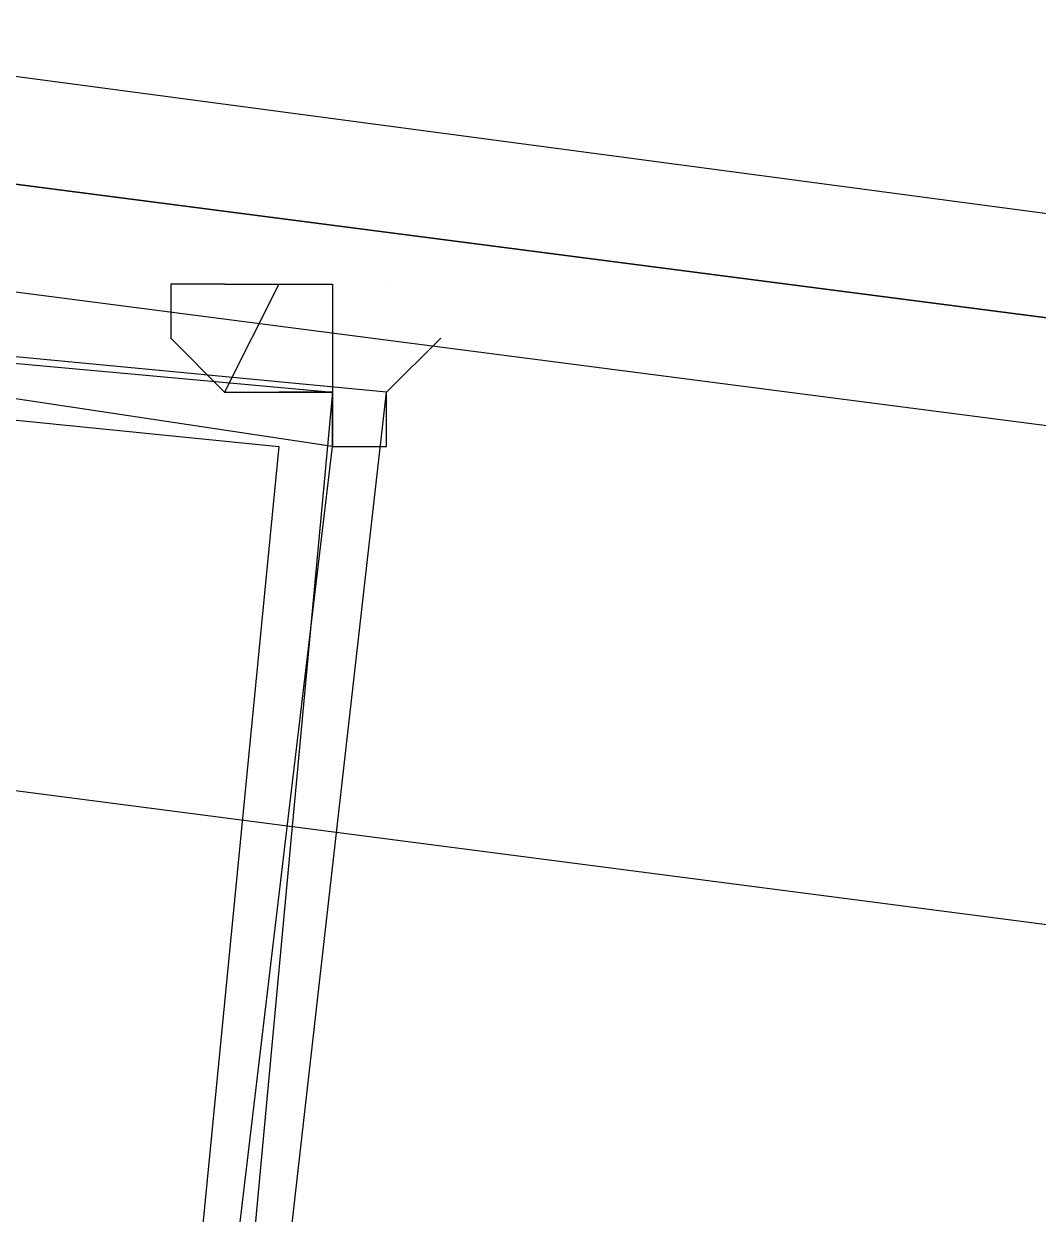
# Model space of a CAD drawing. Header units: feet. Extents: x -84 to 198, y -22 to 181.
# Drawn here: x 99.7637 to 100.0143, y 153.1748 to 153.4687 of the extents above; entities that cross this region are included whole.
import ezdxf

# ---------------------------------------------------------------- set-up
doc = ezdxf.new("R2010")
doc.units = ezdxf.units.FT
doc.layers.add('A-AREA-UNIDAD', color=30, linetype='CONTINUOUS')
doc.layers.add('A-LINEA', color=7, linetype='CONTINUOUS')

msp = doc.modelspace()

# ---------------------------------------------------------------- linework, layer by layer
at = {"layer": 'A-AREA-UNIDAD'}
msp.add_lwpolyline([(134, 143.5378), (130.912, 144.9422), (130.4, 144.9422), (130.208, 145.2622), (127.168, 146.4889), (126.672, 146.4889), (126.64, 146.7022), (123.52, 147.8578), (122.88, 147.8933), (122.848, 148.0889), (115.808, 150.2578), (115.2, 150.2578), (115.168, 150.4178), (111.328, 151.2178), (111.28, 151.3778), (104, 152.7289), (99.072, 153.3689), (92.192, 153.9022), (87.92, 153.9733)], dxfattribs=at)
at = {"layer": 'A-LINEA'}
for p, q in [((99.84, 153.4044), (99.84, 153.4044)), ((99.84, 153.4044), (99.84, 153.4044)), ((99.8533, 153.4044), (99.8533, 153.4044)), ((99.8533, 153.4044), (99.8533, 153.4044)), ((99.84, 153.3911), (99.84, 153.3911)), ((99.84, 153.3911), (99.84, 153.3911)), ((99.8533, 153.3911), (99.8533, 153.3911)), ((99.8533, 153.3911), (99.8533, 153.3911)), ((99.8133, 153.3778), (99.8133, 153.3778)), ((99.8133, 153.3778), (99.8133, 153.3778)), ((99.8267, 153.3778), (99.8267, 153.3778)), ((99.8267, 153.3778), (99.8267, 153.3778))]:
    msp.add_line(p, q, dxfattribs=at)
for points in [[(99.7467, 153.4578), (103.6533, 152.9378), (103.6667, 152.9378), (103.6667, 152.9244), (103.6533, 152.9244), (99.7467, 153.4311), (99.7467, 153.4578)], [(99.7467, 153.4578), (103.6533, 152.9378), (103.6667, 152.9378), (103.6667, 152.9244), (103.6533, 152.9244), (99.7467, 153.4311), (99.7467, 153.4578)], [(99.7467, 153.4311), (103.6533, 152.9244), (103.6533, 152.9111), (103.6533, 152.8978), (99.7467, 153.4044), (99.7467, 153.4178), (99.7467, 153.4311)], [(99.7467, 153.4311), (103.6533, 152.9244), (103.6533, 152.9111), (103.6533, 152.8978), (99.7467, 153.4044), (99.7467, 153.4178), (99.7467, 153.4311)], [(99.4933, 152.8311), (99.7867, 152.7911), (99.8533, 153.3778), (99.5733, 153.4044), (99.4933, 152.8311)], [(99.7867, 152.8044), (99.4933, 152.8311), (99.5467, 153.4044), (99.84, 153.3778), (99.7867, 152.8044)], [(99.4933, 152.8311), (99.7867, 152.7911), (99.8533, 153.3778), (99.5733, 153.4044), (99.4933, 152.8311)], [(99.7867, 152.8044), (99.4933, 152.8311), (99.5467, 153.4044), (99.84, 153.3778), (99.7867, 152.8044)], [(99.5067, 152.8444), (99.7733, 152.8044), (99.84, 153.3644), (99.5733, 153.4044), (99.5067, 152.8444)], [(99.5067, 152.8444), (99.7733, 152.8044), (99.84, 153.3644), (99.5733, 153.4044), (99.5067, 152.8444)], [(99.8133, 153.4044), (99.8133, 153.4044), (99.8, 153.4044), (99.8, 153.4044), (99.8, 153.3911), (99.8, 153.3911), (99.8133, 153.3778), (99.8133, 153.3778), (99.8133, 153.3778), (99.8133, 153.3778), (99.8133, 153.3778), (99.8133, 153.3778)], [(99.8133, 153.4044), (99.8133, 153.4044), (99.8, 153.4044), (99.8, 153.4044), (99.8, 153.3911), (99.8, 153.3911), (99.8133, 153.3778), (99.8133, 153.3778), (99.8133, 153.3778), (99.8133, 153.3778), (99.8133, 153.3778), (99.8133, 153.3778)], [(99.8267, 153.4044), (99.8267, 153.4044), (99.8267, 153.4044), (99.8267, 153.4044), (99.8133, 153.3778), (99.8133, 153.3778), (99.84, 153.3778), (99.84, 153.3778), (99.84, 153.3778), (99.84, 153.3778), (99.84, 153.3644), (99.84, 153.3644), (99.84, 153.3644), (99.8533, 153.3644), (99.8533, 153.3644), (99.8533, 153.3644), (99.8533, 153.3778), (99.8533, 153.3778), (99.8533, 153.3778), (99.8533, 153.3778), (99.8667, 153.3911), (99.8667, 153.3911)], [(99.8133, 153.4044), (99.8267, 153.4044), (99.8267, 153.4044), (99.84, 153.4044), (99.84, 153.4044), (99.84, 153.4044), (99.84, 153.3778), (99.84, 153.3778), (99.8267, 153.3778), (99.8267, 153.3778), (99.8267, 153.3778), (99.8267, 153.3778), (99.8267, 153.3778), (99.8267, 153.3778), (99.8267, 153.3778)], [(99.8267, 153.4044), (99.8267, 153.4044), (99.8267, 153.4044), (99.8267, 153.4044), (99.8133, 153.3778), (99.8133, 153.3778), (99.84, 153.3778), (99.84, 153.3778), (99.84, 153.3778), (99.84, 153.3778), (99.84, 153.3644), (99.84, 153.3644), (99.84, 153.3644), (99.8533, 153.3644), (99.8533, 153.3644), (99.8533, 153.3644), (99.8533, 153.3778), (99.8533, 153.3778), (99.8533, 153.3778), (99.8533, 153.3778), (99.8667, 153.3911), (99.8667, 153.3911)], [(99.8133, 153.4044), (99.8267, 153.4044), (99.8267, 153.4044), (99.84, 153.4044), (99.84, 153.4044), (99.84, 153.4044), (99.84, 153.3778), (99.84, 153.3778), (99.8267, 153.3778), (99.8267, 153.3778), (99.8267, 153.3778), (99.8267, 153.3778), (99.8267, 153.3778), (99.8267, 153.3778), (99.8267, 153.3778)], [(99.7733, 152.8178), (99.5067, 152.8311), (99.56, 153.3911), (99.8267, 153.3644), (99.7733, 152.8178)], [(99.7733, 152.8178), (99.5067, 152.8311), (99.56, 153.3911), (99.8267, 153.3644), (99.7733, 152.8178)], [(99.8267, 153.3778), (99.8267, 153.3778), (99.8267, 153.3778)], [(99.8267, 153.3778), (99.8267, 153.3778), (99.8267, 153.3778)]]:
    msp.add_lwpolyline(points, dxfattribs=at)
msp.add_lwpolyline([(99.84, 153.3778), (99.84, 153.3778), (99.84, 153.3644), (99.84, 153.3644)], close=True, dxfattribs=at)
msp.add_lwpolyline([(99.84, 153.3778), (99.84, 153.3778), (99.84, 153.3644), (99.84, 153.3644)], close=True, dxfattribs=at)

doc.saveas('drawing.dxf')
